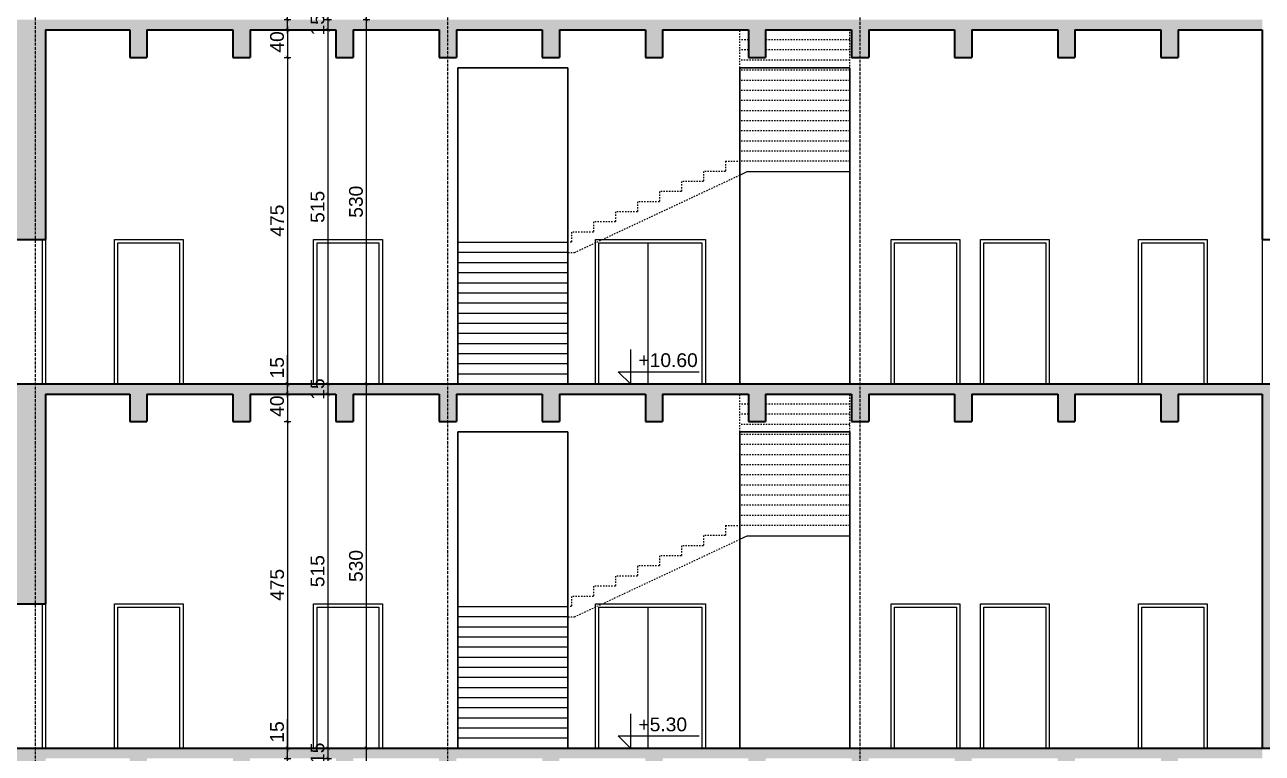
# Model space of a CAD drawing. Header units: inches. Extents: x -72385 to 39588, y -6525 to 66685.
# Drawn here: x -1876 to -76, y 24148 to 25208 of the extents above; entities that cross this region are included whole.
import ezdxf

# ---------------------------------------------------------------- set-up
doc = ezdxf.new("R2010")
doc.units = ezdxf.units.IN
doc.header["$MEASUREMENT"] = 0
doc.linetypes.add('DashDot', pattern=[0.6, 0.4, -0.1, 0, -0.1])
doc.linetypes.add('Hidden', pattern=[0.4, 0.2, -0.2])
for name, color, linetype, lineweight in [('Надписи коти вътрешни', 252, 'Continuous', 25), ('Надписи нива', 252, 'Continuous', 25), ('Оси', 252, 'DashDot', 25), ('Фасади Разрези дебело', 7, 'Continuous', 35), ('Фасади Разрези пунктир', 253, 'Hidden', 25), ('Фасади Разрези средно', 252, 'Continuous', 30), ('Фасади Разрези тънко', 253, 'Continuous', 25), ('Щрих стени', 254, 'Continuous', 25)]:
    doc.layers.add(name, color=color, linetype=linetype, lineweight=lineweight)
doc.styles.add('Arial Regular', font='arial.ttf')
doc.styles.get("Standard").update_dxf_attribs({"font": 'arial.ttf'})
doc.dimstyles.new('Annotative', dxfattribs={"dimscale": 0, "dimtxt": 20, "dimasz": 5, "dimexe": 5, "dimexo": 5, "dimgap": 5, "dimtad": 1, "dimdec": 0, "dimzin": 0, "dimdsep": 46, "dimtxsty": 'Standard', "dimblk": 'ARCHTICK', "dimcen": 5, "dimdle": 5, "dimadec": 0, "dimazin": 0, "dimtfac": 1, "dimtdec": 0, "dimtofl": 0, "dimtmove": 0, "dimatfit": 3, "dimldrblk": 'ARCHTICK', "dimfxl": 5, "dimfxlon": 1, "dimtolj": 1, "dimtzin": 0, "dimarcsym": 1})

# ---------------------------------------------------------------- blocks, each defined once
blk = doc.blocks.new('_ArchTick')
at = {"color": 0, "linetype": 'ByBlock', "const_width": 0.15}
blk.add_lwpolyline([(-0.5, -0.5), (0.5, 0.5)], dxfattribs=at)
blk = doc.blocks.new('*D4887')
at = {"layer": 'Defpoints', "color": 0, "ltscale": 10, "transparency": 16777216}
for p in [(-1529.6, 24155.9), (-1493.7, 24155.9), (-1531, 24140.9)]:
    blk.add_point(p, dxfattribs=at)
at = {"layer": 'Надписи коти вътрешни', "color": 0, "lineweight": -2, "ltscale": 10, "transparency": 16777216}
for p, q in [((-1493.7, 24155.9), (-1493.7, 24197.8)), ((-1498.7, 24155.9), (-1488.7, 24155.9)), ((-1493.7, 24135.9), (-1493.7, 24155.9)), ((-1498.7, 24140.9), (-1488.7, 24140.9))]:
    blk.add_line(p, q, dxfattribs=at)
at = {"layer": 'Надписи коти вътрешни', "color": 0, "lineweight": -2, "ltscale": 10, "transparency": 16777216, "xscale": 5, "yscale": 5, "zscale": 5}
for p, rotation in [((-1493.7, 24155.9), 90), ((-1493.7, 24140.9), 270)]:
    blk.add_blockref('_ArchTick', p, dxfattribs=dict(at, rotation=rotation))
at = {"layer": 'Надписи коти вътрешни', "color": 0, "ltscale": 10, "transparency": 16777216, "insert": (-1508.9, 24179.4), "char_height": 20, "attachment_point": 5, "rotation": 90}
blk.add_mtext('\\A1;15', dxfattribs=at)
blk = doc.blocks.new('*D4886')
at = {"layer": 'Defpoints', "color": 0, "ltscale": 10, "transparency": 16777216}
for p in [(-1548.2, 24630.9), (-1513.8, 24155.9), (-1493.7, 24155.9)]:
    blk.add_point(p, dxfattribs=at)
at = {"layer": 'Надписи коти вътрешни', "color": 0, "lineweight": -2, "ltscale": 10, "transparency": 16777216}
for p, q in [((-1498.7, 24630.9), (-1488.7, 24630.9)), ((-1493.7, 24635.9), (-1493.7, 24150.9)), ((-1498.7, 24155.9), (-1488.7, 24155.9))]:
    blk.add_line(p, q, dxfattribs=at)
at = {"layer": 'Надписи коти вътрешни', "color": 0, "lineweight": -2, "ltscale": 10, "transparency": 16777216, "xscale": 5, "yscale": 5, "zscale": 5}
for p, rotation in [((-1493.7, 24630.9), 90), ((-1493.7, 24155.9), 270)]:
    blk.add_blockref('_ArchTick', p, dxfattribs=dict(at, rotation=rotation))
at = {"layer": 'Надписи коти вътрешни', "color": 0, "ltscale": 10, "transparency": 16777216, "insert": (-1508.8, 24393.4), "char_height": 20, "attachment_point": 5, "rotation": 90}
blk.add_mtext('\\A1;475', dxfattribs=at)
blk = doc.blocks.new('*D4885')
at = {"layer": 'Defpoints', "color": 0, "ltscale": 10, "transparency": 16777216}
for p in [(-1548.2, 24670.9), (-1548.2, 24630.9), (-1493.7, 24630.9)]:
    blk.add_point(p, dxfattribs=at)
at = {"layer": 'Надписи коти вътрешни', "color": 0, "lineweight": -2, "ltscale": 10, "transparency": 16777216}
for p, q in [((-1498.7, 24670.9), (-1488.7, 24670.9)), ((-1493.7, 24675.9), (-1493.7, 24625.9)), ((-1498.7, 24630.9), (-1488.7, 24630.9))]:
    blk.add_line(p, q, dxfattribs=at)
at = {"layer": 'Надписи коти вътрешни', "color": 0, "lineweight": -2, "ltscale": 10, "transparency": 16777216, "xscale": 5, "yscale": 5, "zscale": 5}
for p, rotation in [((-1493.7, 24670.9), 90), ((-1493.7, 24630.9), 270)]:
    blk.add_blockref('_ArchTick', p, dxfattribs=dict(at, rotation=rotation))
at = {"layer": 'Надписи коти вътрешни', "color": 0, "ltscale": 10, "transparency": 16777216, "insert": (-1508.9, 24653.4), "char_height": 20, "attachment_point": 5, "rotation": 90}
blk.add_mtext('\\A1;40', dxfattribs=at)
blk = doc.blocks.new('*D4884')
at = {"layer": 'Defpoints', "color": 0, "ltscale": 10, "transparency": 16777216}
for p in [(-1550.8, 24685.9), (-1493.7, 24685.9), (-1531.9, 24670.9)]:
    blk.add_point(p, dxfattribs=at)
at = {"layer": 'Надписи коти вътрешни', "color": 0, "lineweight": -2, "ltscale": 10, "transparency": 16777216}
for p, q in [((-1493.7, 24685.9), (-1493.7, 24727.8)), ((-1498.7, 24685.9), (-1488.7, 24685.9)), ((-1493.7, 24665.9), (-1493.7, 24685.9)), ((-1498.7, 24670.9), (-1488.7, 24670.9))]:
    blk.add_line(p, q, dxfattribs=at)
at = {"layer": 'Надписи коти вътрешни', "color": 0, "lineweight": -2, "ltscale": 10, "transparency": 16777216, "xscale": 5, "yscale": 5, "zscale": 5}
for p, rotation in [((-1493.7, 24685.9), 90), ((-1493.7, 24670.9), 270)]:
    blk.add_blockref('_ArchTick', p, dxfattribs=dict(at, rotation=rotation))
at = {"layer": 'Надписи коти вътрешни', "color": 0, "ltscale": 10, "transparency": 16777216, "insert": (-1508.9, 24709.4), "char_height": 20, "attachment_point": 5, "rotation": 90}
blk.add_mtext('\\A1;15', dxfattribs=at)
blk = doc.blocks.new('*D4878')
at = {"layer": 'Defpoints', "color": 0, "ltscale": 10, "transparency": 16777216}
for p in [(-1548.2, 25160.9), (-1513.8, 24685.9), (-1493.7, 24685.9)]:
    blk.add_point(p, dxfattribs=at)
at = {"layer": 'Надписи коти вътрешни', "color": 0, "lineweight": -2, "ltscale": 10, "transparency": 16777216}
for p, q in [((-1498.7, 25160.9), (-1488.7, 25160.9)), ((-1493.7, 25165.9), (-1493.7, 24680.9)), ((-1498.7, 24685.9), (-1488.7, 24685.9))]:
    blk.add_line(p, q, dxfattribs=at)
at = {"layer": 'Надписи коти вътрешни', "color": 0, "lineweight": -2, "ltscale": 10, "transparency": 16777216, "xscale": 5, "yscale": 5, "zscale": 5}
for p, rotation in [((-1493.7, 25160.9), 90), ((-1493.7, 24685.9), 270)]:
    blk.add_blockref('_ArchTick', p, dxfattribs=dict(at, rotation=rotation))
at = {"layer": 'Надписи коти вътрешни', "color": 0, "ltscale": 10, "transparency": 16777216, "insert": (-1508.8, 24923.4), "char_height": 20, "attachment_point": 5, "rotation": 90}
blk.add_mtext('\\A1;475', dxfattribs=at)
blk = doc.blocks.new('*D4877')
at = {"layer": 'Defpoints', "color": 0, "ltscale": 10, "transparency": 16777216}
for p in [(-1548.2, 25200.9), (-1548.2, 25160.9), (-1493.7, 25160.9)]:
    blk.add_point(p, dxfattribs=at)
at = {"layer": 'Надписи коти вътрешни', "color": 0, "lineweight": -2, "ltscale": 10, "transparency": 16777216}
for p, q in [((-1498.7, 25200.9), (-1488.7, 25200.9)), ((-1493.7, 25205.9), (-1493.7, 25155.9)), ((-1498.7, 25160.9), (-1488.7, 25160.9))]:
    blk.add_line(p, q, dxfattribs=at)
at = {"layer": 'Надписи коти вътрешни', "color": 0, "lineweight": -2, "ltscale": 10, "transparency": 16777216, "xscale": 5, "yscale": 5, "zscale": 5}
for p, rotation in [((-1493.7, 25200.9), 90), ((-1493.7, 25160.9), 270)]:
    blk.add_blockref('_ArchTick', p, dxfattribs=dict(at, rotation=rotation))
at = {"layer": 'Надписи коти вътрешни', "color": 0, "ltscale": 10, "transparency": 16777216, "insert": (-1508.9, 25183.4), "char_height": 20, "attachment_point": 5, "rotation": 90}
blk.add_mtext('\\A1;40', dxfattribs=at)
blk = doc.blocks.new('*D4876')
at = {"layer": 'Defpoints', "color": 0, "ltscale": 10, "transparency": 16777216}
for p in [(-1543.3, 25215.9), (-1493.7, 25215.9), (-1540.5, 25200.9)]:
    blk.add_point(p, dxfattribs=at)
at = {"layer": 'Надписи коти вътрешни', "color": 0, "lineweight": -2, "ltscale": 10, "transparency": 16777216}
for p, q in [((-1493.7, 25215.9), (-1493.7, 25257.8)), ((-1498.7, 25215.9), (-1488.7, 25215.9)), ((-1493.7, 25195.9), (-1493.7, 25215.9)), ((-1498.7, 25200.9), (-1488.7, 25200.9))]:
    blk.add_line(p, q, dxfattribs=at)
at = {"layer": 'Надписи коти вътрешни', "color": 0, "lineweight": -2, "ltscale": 10, "transparency": 16777216, "xscale": 5, "yscale": 5, "zscale": 5}
for p, rotation in [((-1493.7, 25215.9), 90), ((-1493.7, 25200.9), 270)]:
    blk.add_blockref('_ArchTick', p, dxfattribs=dict(at, rotation=rotation))
at = {"layer": 'Надписи коти вътрешни', "color": 0, "ltscale": 10, "transparency": 16777216, "insert": (-1508.9, 25239.4), "char_height": 20, "attachment_point": 5, "rotation": 90}
blk.add_mtext('\\A1;15', dxfattribs=at)
blk = doc.blocks.new('*D4871')
at = {"layer": 'Defpoints', "color": 0, "ltscale": 10, "transparency": 16777216}
for p in [(-1547.3, 24155.9), (-1434.8, 24155.9), (-1547.3, 24140.9)]:
    blk.add_point(p, dxfattribs=at)
at = {"layer": 'Надписи коти вътрешни', "color": 0, "lineweight": -2, "ltscale": 10, "transparency": 16777216}
for p, q in [((-1439.8, 24155.9), (-1429.8, 24155.9)), ((-1434.8, 24135.9), (-1434.8, 24160.9)), ((-1439.8, 24140.9), (-1429.8, 24140.9))]:
    blk.add_line(p, q, dxfattribs=at)
at = {"layer": 'Надписи коти вътрешни', "color": 0, "lineweight": -2, "ltscale": 10, "transparency": 16777216, "xscale": 5, "yscale": 5, "zscale": 5}
for p, rotation in [((-1434.8, 24155.9), 90), ((-1434.8, 24140.9), 270)]:
    blk.add_blockref('_ArchTick', p, dxfattribs=dict(at, rotation=rotation))
at = {"layer": 'Надписи коти вътрешни', "color": 0, "ltscale": 10, "transparency": 16777216, "insert": (-1450, 24148.4), "char_height": 20, "attachment_point": 5, "rotation": 90}
blk.add_mtext('\\A1;15', dxfattribs=at)
blk = doc.blocks.new('*D4870')
at = {"layer": 'Defpoints', "color": 0, "ltscale": 10, "transparency": 16777216}
for p in [(-1547.3, 24155.9), (-1378.9, 24155.9), (-1547.3, 23625.9)]:
    blk.add_point(p, dxfattribs=at)
at = {"layer": 'Надписи коти вътрешни', "color": 0, "lineweight": -2, "ltscale": 10, "transparency": 16777216}
for p, q in [((-1383.9, 24155.9), (-1373.9, 24155.9)), ((-1378.9, 23620.9), (-1378.9, 24160.9)), ((-1383.9, 23625.9), (-1373.9, 23625.9))]:
    blk.add_line(p, q, dxfattribs=at)
at = {"layer": 'Надписи коти вътрешни', "color": 0, "lineweight": -2, "ltscale": 10, "transparency": 16777216, "xscale": 5, "yscale": 5, "zscale": 5}
for p, rotation in [((-1378.9, 24155.9), 90), ((-1378.9, 23625.9), 270)]:
    blk.add_blockref('_ArchTick', p, dxfattribs=dict(at, rotation=rotation))
at = {"layer": 'Надписи коти вътрешни', "color": 0, "ltscale": 10, "transparency": 16777216, "insert": (-1394.1, 23890.9), "char_height": 20, "attachment_point": 5, "rotation": 90}
blk.add_mtext('\\A1;530', dxfattribs=at)
blk = doc.blocks.new('*D4869')
at = {"layer": 'Defpoints', "color": 0, "ltscale": 10, "transparency": 16777216}
for p in [(-1547.3, 24670.9), (-1434.8, 24670.9), (-1547.3, 24155.9)]:
    blk.add_point(p, dxfattribs=at)
at = {"layer": 'Надписи коти вътрешни', "color": 0, "lineweight": -2, "ltscale": 10, "transparency": 16777216}
for p, q in [((-1439.8, 24670.9), (-1429.8, 24670.9)), ((-1434.8, 24150.9), (-1434.8, 24675.9)), ((-1439.8, 24155.9), (-1429.8, 24155.9))]:
    blk.add_line(p, q, dxfattribs=at)
at = {"layer": 'Надписи коти вътрешни', "color": 0, "lineweight": -2, "ltscale": 10, "transparency": 16777216, "xscale": 5, "yscale": 5, "zscale": 5}
for p, rotation in [((-1434.8, 24670.9), 90), ((-1434.8, 24155.9), 270)]:
    blk.add_blockref('_ArchTick', p, dxfattribs=dict(at, rotation=rotation))
at = {"layer": 'Надписи коти вътрешни', "color": 0, "ltscale": 10, "transparency": 16777216, "insert": (-1450, 24413.4), "char_height": 20, "attachment_point": 5, "rotation": 90}
blk.add_mtext('\\A1;515', dxfattribs=at)
blk = doc.blocks.new('*D4868')
at = {"layer": 'Defpoints', "color": 0, "ltscale": 10, "transparency": 16777216}
for p in [(-1547.3, 24685.9), (-1434.8, 24685.9), (-1547.3, 24670.9)]:
    blk.add_point(p, dxfattribs=at)
at = {"layer": 'Надписи коти вътрешни', "color": 0, "lineweight": -2, "ltscale": 10, "transparency": 16777216}
for p, q in [((-1439.8, 24685.9), (-1429.8, 24685.9)), ((-1434.8, 24665.9), (-1434.8, 24690.9)), ((-1439.8, 24670.9), (-1429.8, 24670.9))]:
    blk.add_line(p, q, dxfattribs=at)
at = {"layer": 'Надписи коти вътрешни', "color": 0, "lineweight": -2, "ltscale": 10, "transparency": 16777216, "xscale": 5, "yscale": 5, "zscale": 5}
for p, rotation in [((-1434.8, 24685.9), 90), ((-1434.8, 24670.9), 270)]:
    blk.add_blockref('_ArchTick', p, dxfattribs=dict(at, rotation=rotation))
at = {"layer": 'Надписи коти вътрешни', "color": 0, "ltscale": 10, "transparency": 16777216, "insert": (-1450, 24678.4), "char_height": 20, "attachment_point": 5, "rotation": 90}
blk.add_mtext('\\A1;15', dxfattribs=at)
blk = doc.blocks.new('*D4867')
at = {"layer": 'Defpoints', "color": 0, "ltscale": 10, "transparency": 16777216}
for p in [(-1547.3, 24685.9), (-1378.9, 24685.9), (-1547.3, 24155.9)]:
    blk.add_point(p, dxfattribs=at)
at = {"layer": 'Надписи коти вътрешни', "color": 0, "lineweight": -2, "ltscale": 10, "transparency": 16777216}
for p, q in [((-1383.9, 24685.9), (-1373.9, 24685.9)), ((-1378.9, 24150.9), (-1378.9, 24690.9)), ((-1383.9, 24155.9), (-1373.9, 24155.9))]:
    blk.add_line(p, q, dxfattribs=at)
at = {"layer": 'Надписи коти вътрешни', "color": 0, "lineweight": -2, "ltscale": 10, "transparency": 16777216, "xscale": 5, "yscale": 5, "zscale": 5}
for p, rotation in [((-1378.9, 24685.9), 90), ((-1378.9, 24155.9), 270)]:
    blk.add_blockref('_ArchTick', p, dxfattribs=dict(at, rotation=rotation))
at = {"layer": 'Надписи коти вътрешни', "color": 0, "ltscale": 10, "transparency": 16777216, "insert": (-1394.1, 24420.9), "char_height": 20, "attachment_point": 5, "rotation": 90}
blk.add_mtext('\\A1;530', dxfattribs=at)
blk = doc.blocks.new('*D4866')
at = {"layer": 'Defpoints', "color": 0, "ltscale": 10, "transparency": 16777216}
for p in [(-1547.3, 25200.9), (-1434.8, 25200.9), (-1547.3, 24685.9)]:
    blk.add_point(p, dxfattribs=at)
at = {"layer": 'Надписи коти вътрешни', "color": 0, "lineweight": -2, "ltscale": 10, "transparency": 16777216}
for p, q in [((-1439.8, 25200.9), (-1429.8, 25200.9)), ((-1434.8, 24680.9), (-1434.8, 25205.9)), ((-1439.8, 24685.9), (-1429.8, 24685.9))]:
    blk.add_line(p, q, dxfattribs=at)
at = {"layer": 'Надписи коти вътрешни', "color": 0, "lineweight": -2, "ltscale": 10, "transparency": 16777216, "xscale": 5, "yscale": 5, "zscale": 5}
for p, rotation in [((-1434.8, 25200.9), 90), ((-1434.8, 24685.9), 270)]:
    blk.add_blockref('_ArchTick', p, dxfattribs=dict(at, rotation=rotation))
at = {"layer": 'Надписи коти вътрешни', "color": 0, "ltscale": 10, "transparency": 16777216, "insert": (-1450, 24943.4), "char_height": 20, "attachment_point": 5, "rotation": 90}
blk.add_mtext('\\A1;515', dxfattribs=at)
blk = doc.blocks.new('*D4865')
at = {"layer": 'Defpoints', "color": 0, "ltscale": 10, "transparency": 16777216}
for p in [(-1547.3, 25215.9), (-1434.8, 25215.9), (-1547.3, 25200.9)]:
    blk.add_point(p, dxfattribs=at)
at = {"layer": 'Надписи коти вътрешни', "color": 0, "lineweight": -2, "ltscale": 10, "transparency": 16777216}
for p, q in [((-1439.8, 25215.9), (-1429.8, 25215.9)), ((-1434.8, 25195.9), (-1434.8, 25220.9)), ((-1439.8, 25200.9), (-1429.8, 25200.9))]:
    blk.add_line(p, q, dxfattribs=at)
at = {"layer": 'Надписи коти вътрешни', "color": 0, "lineweight": -2, "ltscale": 10, "transparency": 16777216, "xscale": 5, "yscale": 5, "zscale": 5}
for p, rotation in [((-1434.8, 25215.9), 90), ((-1434.8, 25200.9), 270)]:
    blk.add_blockref('_ArchTick', p, dxfattribs=dict(at, rotation=rotation))
at = {"layer": 'Надписи коти вътрешни', "color": 0, "ltscale": 10, "transparency": 16777216, "insert": (-1450, 25208.4), "char_height": 20, "attachment_point": 5, "rotation": 90}
blk.add_mtext('\\A1;15', dxfattribs=at)
blk = doc.blocks.new('*D4864')
at = {"layer": 'Defpoints', "color": 0, "ltscale": 10, "transparency": 16777216}
for p in [(-1547.3, 25215.9), (-1378.9, 25215.9), (-1547.3, 24685.9)]:
    blk.add_point(p, dxfattribs=at)
at = {"layer": 'Надписи коти вътрешни', "color": 0, "lineweight": -2, "ltscale": 10, "transparency": 16777216}
for p, q in [((-1383.9, 25215.9), (-1373.9, 25215.9)), ((-1378.9, 24680.9), (-1378.9, 25220.9)), ((-1383.9, 24685.9), (-1373.9, 24685.9))]:
    blk.add_line(p, q, dxfattribs=at)
at = {"layer": 'Надписи коти вътрешни', "color": 0, "lineweight": -2, "ltscale": 10, "transparency": 16777216, "xscale": 5, "yscale": 5, "zscale": 5}
for p, rotation in [((-1378.9, 25215.9), 90), ((-1378.9, 24685.9), 270)]:
    blk.add_blockref('_ArchTick', p, dxfattribs=dict(at, rotation=rotation))
at = {"layer": 'Надписи коти вътрешни', "color": 0, "ltscale": 10, "transparency": 16777216, "insert": (-1394.1, 24950.9), "char_height": 20, "attachment_point": 5, "rotation": 90}
blk.add_mtext('\\A1;530', dxfattribs=at)

msp = doc.modelspace()

# ---------------------------------------------------------------- hatches: boundary and pattern name
at = {"layer": 'Щрих стени', "ltscale": 10}
h = msp.add_hatch(color=256, dxfattribs=at)
h.dxf.hatch_style = 1
h.paths.add_polyline_path([(-1845.7, 25215.9), (-7023.6, 25215.9), (-7023.6, 25135.9), (-6988.6, 25135.9), (-6988.6, 25200.9), (-6808.6, 25200.9), (-6808.6, 24885.9), (-6778.6, 24885.9), (-6778.6, 25200.9), (-6283.6, 25200.9), (-6283.6, 24685.9), (-6253.6, 24685.9), (-6253.6, 25035.9), (-6103.5, 25035.9), (-6103.5, 24685.9), (-6073.5, 24685.9), (-6073.5, 25135.9), (-5511, 25135.9), (-5511, 25055.9), (-5473.5, 25055.9), (-5473.5, 25135.9), (-4908.4, 25135.9), (-4908.4, 25055.9), (-4873.4, 25055.9), (-4873.4, 25135.9), (-4308.4, 25135.9), (-4308.4, 25055.9), (-4273.4, 25055.9), (-4273.4, 25135.9), (-3708.3, 25135.9), (-3708.3, 25055.9), (-3673.3, 25055.9), (-3673.3, 25135.9), (-3108.3, 25135.9), (-3108.3, 25055.9), (-3073.3, 25055.9), (-3073.3, 25135.9), (-2508.3, 25135.9), (-2508.3, 25055.9), (-2473.2, 25055.9), (-2473.2, 25135.9), (-1908.2, 25135.9), (-1908.2, 24895.9), (-1845.7, 24895.9)])
h.paths.add_polyline_path([(-1908.2, 25150.9), (-6073.5, 25150.9), (-6073.5, 25200.9), (-1908.2, 25200.9)], flags=16)
h.paths.add_polyline_path([(-6103.5, 25050.9), (-6253.6, 25050.9), (-6253.6, 25200.9), (-6103.5, 25200.9)], flags=16)
h.paths.add_polyline_path([(-6988.6, 24785.9), (-7038.6, 24785.9), (-7038.6, 24775.9), (-7023.6, 24775.9), (-7023.6, 24685.9), (-6988.6, 24685.9)])
h = msp.add_hatch(color=256, dxfattribs=at)
h.dxf.hatch_style = 1
h.paths.add_polyline_path([(-648.1, 25200.9), (-523.1, 25200.9), (-523.1, 25160.9), (-498.1, 25160.9), (-498.1, 25200.9), (-373.1, 25200.9), (-373.1, 25160.9), (-348.1, 25160.9), (-348.1, 25200.9), (-223.1, 25200.9), (-223.1, 25160.9), (-198.1, 25160.9), (-198.1, 25200.9), (-75.6, 25200.9), (-75.6, 25215.9), (-1845.7, 25215.9), (-1845.7, 25200.9), (-1723.2, 25200.9), (-1723.2, 25160.9), (-1698.2, 25160.9), (-1698.2, 25200.9), (-1573.2, 25200.9), (-1573.2, 25160.9), (-1548.2, 25160.9), (-1548.2, 25200.9), (-1423.2, 25200.9), (-1423.2, 25160.9), (-1398.2, 25160.9), (-1398.2, 25200.9), (-1273.2, 25200.9), (-1273.2, 25160.9), (-1248.1, 25160.9), (-1248.1, 25200.9), (-1123.1, 25200.9), (-1123.1, 25160.9), (-1098.1, 25160.9), (-1098.1, 25200.9), (-973.1, 25200.9), (-973.1, 25160.9), (-948.1, 25160.9), (-948.1, 25200.9), (-823.1, 25200.9), (-823.1, 25160.9), (-798.1, 25160.9), (-798.1, 25200.9), (-673.1, 25200.9), (-673.1, 25160.9), (-648.1, 25160.9)])
h = msp.add_hatch(color=256, dxfattribs=at)
h.dxf.hatch_style = 1
h.paths.add_polyline_path([(-1845.7, 24685.9), (-7023.6, 24685.9), (-7023.6, 24605.9), (-6988.6, 24605.9), (-6988.6, 24670.9), (-6808.6, 24670.9), (-6808.6, 24355.9), (-6778.6, 24355.9), (-6778.6, 24670.9), (-6283.6, 24670.9), (-6283.6, 24155.9), (-6253.6, 24155.9), (-6253.6, 24505.9), (-6103.5, 24505.9), (-6103.5, 24155.9), (-6073.5, 24155.9), (-6073.5, 24605.9), (-5513.5, 24605.9), (-5513.5, 24155.9), (-5508.5, 24155.9), (-5508.5, 24525.9), (-5473.5, 24525.9), (-5473.5, 24605.9), (-4908.4, 24605.9), (-4908.4, 24525.9), (-4873.4, 24525.9), (-4873.4, 24605.9), (-4308.4, 24605.9), (-4308.4, 24525.9), (-4273.4, 24525.9), (-4273.4, 24605.9), (-3708.3, 24605.9), (-3708.3, 24525.9), (-3673.3, 24525.9), (-3673.3, 24605.9), (-3108.3, 24605.9), (-3108.3, 24525.9), (-3073.3, 24525.9), (-3073.3, 24605.9), (-2508.3, 24605.9), (-2508.3, 24525.9), (-2473.2, 24525.9), (-2473.2, 24605.9), (-1908.2, 24605.9), (-1908.2, 24365.9), (-1845.7, 24365.9)])
h.paths.add_polyline_path([(-1908.2, 24620.9), (-6073.5, 24620.9), (-6073.5, 24670.9), (-1908.2, 24670.9)], flags=16)
h.paths.add_polyline_path([(-6103.5, 24520.9), (-6253.6, 24520.9), (-6253.6, 24670.9), (-6103.5, 24670.9)], flags=16)
h.paths.add_polyline_path([(-6988.6, 24255.9), (-7038.6, 24255.9), (-7038.6, 24245.9), (-7023.6, 24245.9), (-7023.6, 24155.9), (-6988.6, 24155.9)])
h = msp.add_hatch(color=256, dxfattribs=at)
h.dxf.hatch_style = 1
h.paths.add_polyline_path([(-75.6, 24685.9), (-1845.7, 24685.9), (-1845.7, 24670.9), (-1723.2, 24670.9), (-1723.2, 24630.9), (-1698.2, 24630.9), (-1698.2, 24670.9), (-1573.2, 24670.9), (-1573.2, 24630.9), (-1548.2, 24630.9), (-1548.2, 24670.9), (-1423.2, 24670.9), (-1423.2, 24630.9), (-1398.2, 24630.9), (-1398.2, 24670.9), (-1273.2, 24670.9), (-1273.2, 24630.9), (-1248.1, 24630.9), (-1248.1, 24670.9), (-1123.1, 24670.9), (-1123.1, 24630.9), (-1098.1, 24630.9), (-1098.1, 24670.9), (-973.1, 24670.9), (-973.1, 24630.9), (-948.1, 24630.9), (-948.1, 24670.9), (-823.1, 24670.9), (-823.1, 24630.9), (-798.1, 24630.9), (-798.1, 24670.9), (-673.1, 24670.9), (-673.1, 24630.9), (-648.1, 24630.9), (-648.1, 24670.9), (-523.1, 24670.9), (-523.1, 24630.9), (-498.1, 24630.9), (-498.1, 24670.9), (-373.1, 24670.9), (-373.1, 24630.9), (-348.1, 24630.9), (-348.1, 24670.9), (-223.1, 24670.9), (-223.1, 24630.9), (-198.1, 24630.9), (-198.1, 24670.9), (-75.6, 24670.9)])
h = msp.add_hatch(color=256, dxfattribs=at)
h.dxf.hatch_style = 1
h.paths.add_polyline_path([(1787.1, 24605.9), (2352.1, 24605.9), (2352.1, 24525.9), (2387.1, 24525.9), (2387.1, 24605.9), (2952.2, 24605.9), (2952.2, 24525.9), (2954.7, 24525.9), (2954.7, 24155.9), (2984.7, 24155.9), (2984.7, 24525.9), (2987.2, 24525.9), (2987.2, 24605.9), (3552.2, 24605.9), (3552.2, 24525.9), (3554.7, 24525.9), (3554.7, 24155.9), (3584.7, 24155.9), (3584.7, 24525.9), (3587.2, 24525.9), (3587.2, 24605.9), (4158.7, 24605.9), (4158.7, 24155.9), (4188.7, 24155.9), (4188.7, 24405.9), (4650.4, 24405.9), (4907, 24281), (5078.7, 24281), (5078.7, 24316), (5048.7, 24316), (5048.7, 24296), (4910.5, 24296), (4910.5, 24311.6), (4878.5, 24311.6), (4878.5, 24327.2), (4846.5, 24327.2), (4846.5, 24342.7), (4814.5, 24342.7), (4814.5, 24358.3), (4782.5, 24358.3), (4782.5, 24373.9), (4750.5, 24373.9), (4750.5, 24389.5), (4718.5, 24389.5), (4718.5, 24405.1), (4686.5, 24405.1), (4686.5, 24420.9), (4488.7, 24420.9), (4488.7, 24670.9), (4650.4, 24670.9), (4907, 24546), (5078.7, 24546), (5078.7, 24581), (5048.7, 24581), (5048.7, 24561), (4910.5, 24561), (4910.5, 24576.6), (4878.5, 24576.6), (4878.5, 24592.2), (4846.5, 24592.2), (4846.5, 24607.7), (4814.5, 24607.7), (4814.5, 24623.3), (4782.5, 24623.3), (4782.5, 24638.9), (4750.5, 24638.9), (4750.5, 24654.5), (4718.5, 24654.5), (4718.5, 24670.1), (4686.5, 24670.1), (4686.5, 24685.9), (-75.6, 24685.9), (-75.6, 24155.9), (-45.6, 24155.9), (-45.6, 24605.9), (527, 24605.9), (527, 24525.9), (557, 24525.9), (557, 24605.9), (1122, 24605.9), (1122, 24525.9), (1157, 24525.9), (1157, 24605.9), (1727.1, 24605.9), (1727.1, 24525.9), (1787.1, 24525.9)])
h.paths.add_polyline_path([(-45.6, 24620.9), (-45.6, 24670.9), (4158.7, 24670.9), (4158.7, 24620.9)], flags=16)
h.paths.add_polyline_path([(4188.7, 24670.9), (4458.7, 24670.9), (4458.7, 24420.9), (4188.7, 24420.9)], flags=16)
h.paths.add_polyline_path([(527, 24335.9), (512, 24335.9), (512, 24155.9), (527, 24155.9)], flags=17)
h.paths.add_polyline_path([(1727.1, 24335.9), (1712.1, 24335.9), (1712.1, 24155.9), (1727.1, 24155.9)], flags=17)
h = msp.add_hatch(color=256, dxfattribs=at)
h.dxf.hatch_style = 1
h.paths.add_polyline_path([(-1845.7, 24155.9), (-7023.6, 24155.9), (-7023.6, 24075.9), (-6988.6, 24075.9), (-6988.6, 24140.9), (-6708.6, 24140.9), (-6708.6, 24075.9), (-6673.6, 24075.9), (-6673.6, 24140.9), (-6558.6, 24140.9), (-6558.6, 24075.9), (-6523.6, 24075.9), (-6523.6, 24140.9), (-6408.5, 24140.9), (-6408.5, 24075.9), (-6378.3, 24075.9), (-6378.3, 24140.9), (-6283.6, 24140.9), (-6283.6, 24075.9), (-6103.5, 24075.9), (-6103.5, 23625.9), (-6073.5, 23625.9), (-6073.5, 24075.9), (-5516, 24075.9), (-5516, 23625.9), (-5511, 23625.9), (-5511, 23995.9), (-5473.5, 23995.9), (-5473.5, 24075.9), (-4908.4, 24075.9), (-4908.4, 23995.9), (-4905.9, 23995.9), (-4905.9, 23625.9), (-4875.9, 23625.9), (-4875.9, 23995.9), (-4873.4, 23995.9), (-4873.4, 24075.9), (-4308.4, 24075.9), (-4308.4, 23625.9), (-4303.4, 23625.9), (-4303.4, 23995.9), (-4273.4, 23995.9), (-4273.4, 24075.9), (-3708.3, 24075.9), (-3708.3, 23995.9), (-3705.8, 23995.9), (-3705.8, 23625.9), (-3675.8, 23625.9), (-3675.8, 23995.9), (-3673.3, 23995.9), (-3673.3, 24075.9), (-3108.3, 24075.9), (-3108.3, 23995.9), (-3073.3, 23995.9), (-3073.3, 24075.9), (-2508.3, 24075.9), (-2508.3, 23995.9), (-2473.2, 23995.9), (-2473.2, 24075.9), (-1908.2, 24075.9), (-1908.2, 23835.9), (-1845.7, 23835.9)])
h.paths.add_polyline_path([(-6103.5, 24090.9), (-6253.6, 24090.9), (-6253.6, 24140.9), (-6103.5, 24140.9)], flags=16)
h.paths.add_polyline_path([(-6073.5, 24140.9), (-1908.2, 24140.9), (-1908.2, 24090.9), (-6073.5, 24090.9)], flags=16)
h = msp.add_hatch(color=256, dxfattribs=at)
h.dxf.hatch_style = 1
h.paths.add_polyline_path([(-75.6, 24155.9), (-1845.7, 24155.9), (-1845.7, 24140.9), (-1723.2, 24140.9), (-1723.2, 24100.9), (-1698.2, 24100.9), (-1698.2, 24140.9), (-1573.2, 24140.9), (-1573.2, 24100.9), (-1548.2, 24100.9), (-1548.2, 24140.9), (-1423.2, 24140.9), (-1423.2, 24100.9), (-1398.2, 24100.9), (-1398.2, 24140.9), (-1273.2, 24140.9), (-1273.2, 24100.9), (-1248.1, 24100.9), (-1248.1, 24140.9), (-1123.1, 24140.9), (-1123.1, 24100.9), (-1098.1, 24100.9), (-1098.1, 24140.9), (-973.1, 24140.9), (-973.1, 24100.9), (-948.1, 24100.9), (-948.1, 24140.9), (-823.1, 24140.9), (-823.1, 24100.9), (-798.1, 24100.9), (-798.1, 24140.9), (-673.1, 24140.9), (-673.1, 24100.9), (-648.1, 24100.9), (-648.1, 24140.9), (-523.1, 24140.9), (-523.1, 24100.9), (-498.1, 24100.9), (-498.1, 24140.9), (-373.1, 24140.9), (-373.1, 24100.9), (-348.1, 24100.9), (-348.1, 24140.9), (-223.1, 24140.9), (-223.1, 24100.9), (-198.1, 24100.9), (-198.1, 24140.9), (-75.6, 24140.9)])

# ---------------------------------------------------------------- linework, layer by layer
at = {"layer": 'Надписи нива', "ltscale": 10}
for p, q in [((-994.8, 24735.9), (-994.8, 24685.9)), ((-1012.5, 24703.6), (-894.8, 24703.6)), ((-994.8, 24685.9), (-1012.5, 24703.6)), ((-994.8, 24205.9), (-994.8, 24155.9)), ((-1012.5, 24173.6), (-894.8, 24173.6)), ((-994.8, 24155.9), (-1012.5, 24173.6))]:
    msp.add_line(p, q, dxfattribs=at)
at = {"layer": 'Оси', "ltscale": 10}
for p, q in [((-1861, 26090.9), (-1861, 23060.9)), ((-1261, 26090.9), (-1261, 23040.9)), ((-661, 26090.9), (-661, 23040.9))]:
    msp.add_line(p, q, dxfattribs=at)
at = {"layer": 'Фасади Разрези дебело', "ltscale": 10}
for p, q in [((-1845.7, 25200.9), (-1845.7, 24895.9)), ((-1723.2, 25200.9), (-1723.2, 25160.9)), ((-1698.2, 25200.9), (-1698.2, 25160.9)), ((-1573.2, 25200.9), (-1573.2, 25160.9)), ((-1548.2, 25200.9), (-1548.2, 25160.9)), ((-1423.2, 25200.9), (-1423.2, 25160.9)), ((-1398.2, 25200.9), (-1398.2, 25160.9)), ((-1273.2, 25200.9), (-1273.2, 25160.9)), ((-1248.1, 25200.9), (-1248.1, 25160.9)), ((-1123.1, 25200.9), (-1123.1, 25160.9)), ((-1098.1, 25200.9), (-1098.1, 25160.9)), ((-973.1, 25200.9), (-973.1, 25160.9)), ((-948.1, 25200.9), (-948.1, 25160.9)), ((-823.1, 25200.9), (-823.1, 25160.9)), ((-798.1, 25200.9), (-798.1, 25160.9)), ((-673.1, 25200.9), (-673.1, 25160.9)), ((-648.1, 25200.9), (-648.1, 25160.9)), ((-523.1, 25200.9), (-523.1, 25160.9)), ((-498.1, 25200.9), (-498.1, 25160.9)), ((-373.1, 25200.9), (-373.1, 25160.9)), ((-348.1, 25200.9), (-348.1, 25160.9)), ((-223.1, 25200.9), (-223.1, 25160.9)), ((-198.1, 25200.9), (-198.1, 25160.9)), ((-75.6, 25200.9), (-75.6, 24895.9)), ((-1845.7, 24670.9), (-1845.7, 24365.9)), ((-1723.2, 24670.9), (-1723.2, 24630.9)), ((-1698.2, 24670.9), (-1698.2, 24630.9)), ((-1573.2, 24670.9), (-1573.2, 24630.9)), ((-1548.2, 24670.9), (-1548.2, 24630.9)), ((-1423.2, 24670.9), (-1423.2, 24630.9)), ((-1398.2, 24670.9), (-1398.2, 24630.9)), ((-1273.2, 24670.9), (-1273.2, 24630.9)), ((-1248.1, 24670.9), (-1248.1, 24630.9)), ((-1123.1, 24670.9), (-1123.1, 24630.9)), ((-1098.1, 24670.9), (-1098.1, 24630.9)), ((-973.1, 24670.9), (-973.1, 24630.9)), ((-948.1, 24670.9), (-948.1, 24630.9)), ((-823.1, 24670.9), (-823.1, 24630.9)), ((-798.1, 24670.9), (-798.1, 24630.9)), ((-673.1, 24670.9), (-673.1, 24630.9)), ((-648.1, 24670.9), (-648.1, 24630.9)), ((-523.1, 24670.9), (-523.1, 24630.9)), ((-498.1, 24670.9), (-498.1, 24630.9)), ((-373.1, 24670.9), (-373.1, 24630.9)), ((-348.1, 24670.9), (-348.1, 24630.9)), ((-223.1, 24670.9), (-223.1, 24630.9)), ((-198.1, 24670.9), (-198.1, 24630.9)), ((-75.6, 24670.9), (-75.6, 24155.9))]:
    msp.add_line(p, q, dxfattribs=at)
at = {"layer": 'Фасади Разрези дебело', "ltscale": 10, "extrusion": (1.2091e-15, 1, -2.22045e-16)}
for p, q in [((-1845.7, 25200.9), (-1723.2, 25200.9)), ((-1698.2, 25200.9), (-1573.2, 25200.9)), ((-1548.2, 25200.9), (-1423.2, 25200.9)), ((-1398.2, 25200.9), (-1273.2, 25200.9)), ((-1248.1, 25200.9), (-1123.1, 25200.9)), ((-1098.1, 25200.9), (-973.1, 25200.9)), ((-948.1, 25200.9), (-823.1, 25200.9)), ((-798.1, 25200.9), (-673.1, 25200.9)), ((-648.1, 25200.9), (-523.1, 25200.9)), ((-498.1, 25200.9), (-373.1, 25200.9)), ((-348.1, 25200.9), (-223.1, 25200.9)), ((-198.1, 25200.9), (-75.6, 25200.9)), ((-1723.2, 25160.9), (-1698.2, 25160.9)), ((-1573.2, 25160.9), (-1548.2, 25160.9)), ((-1423.2, 25160.9), (-1398.2, 25160.9)), ((-1273.2, 25160.9), (-1248.1, 25160.9)), ((-1123.1, 25160.9), (-1098.1, 25160.9)), ((-973.1, 25160.9), (-948.1, 25160.9)), ((-823.1, 25160.9), (-798.1, 25160.9)), ((-673.1, 25160.9), (-648.1, 25160.9)), ((-523.1, 25160.9), (-498.1, 25160.9)), ((-373.1, 25160.9), (-348.1, 25160.9)), ((-223.1, 25160.9), (-198.1, 25160.9)), ((-1908.2, 24895.9), (-1845.7, 24895.9)), ((-75.6, 24895.9), (-45.6, 24895.9)), ((-7023.6, 24685.9), (4686.5, 24685.9)), ((-1845.7, 24670.9), (-1723.2, 24670.9)), ((-1698.2, 24670.9), (-1573.2, 24670.9)), ((-1548.2, 24670.9), (-1423.2, 24670.9)), ((-1398.2, 24670.9), (-1273.2, 24670.9)), ((-1248.1, 24670.9), (-1123.1, 24670.9)), ((-1098.1, 24670.9), (-973.1, 24670.9)), ((-948.1, 24670.9), (-823.1, 24670.9)), ((-798.1, 24670.9), (-673.1, 24670.9)), ((-648.1, 24670.9), (-523.1, 24670.9)), ((-498.1, 24670.9), (-373.1, 24670.9)), ((-348.1, 24670.9), (-223.1, 24670.9)), ((-198.1, 24670.9), (-75.6, 24670.9)), ((-1723.2, 24630.9), (-1698.2, 24630.9)), ((-1573.2, 24630.9), (-1548.2, 24630.9)), ((-1423.2, 24630.9), (-1398.2, 24630.9)), ((-1273.2, 24630.9), (-1248.1, 24630.9)), ((-1123.1, 24630.9), (-1098.1, 24630.9)), ((-973.1, 24630.9), (-948.1, 24630.9)), ((-823.1, 24630.9), (-798.1, 24630.9)), ((-673.1, 24630.9), (-648.1, 24630.9)), ((-523.1, 24630.9), (-498.1, 24630.9)), ((-373.1, 24630.9), (-348.1, 24630.9)), ((-223.1, 24630.9), (-198.1, 24630.9)), ((-1908.2, 24365.9), (-1845.7, 24365.9)), ((-7023.6, 24155.9), (4686.5, 24155.9))]:
    msp.add_line(p, q, dxfattribs=at)
at = {"layer": 'Фасади Разрези пунктир', "ltscale": 10}
for p, q in [((-835.7, 25145.9), (-835.7, 25200.9)), ((-675.7, 25135.9), (-675.7, 25200.9)), ((-823.1, 25186.4), (-835.7, 25186.4)), ((-823.1, 25171.7), (-835.7, 25171.7)), ((-675.7, 25186.4), (-798.1, 25186.4)), ((-675.7, 25171.7), (-798.1, 25171.7)), ((-675.7, 25157), (-835.7, 25157)), ((-675.7, 25142.2), (-835.7, 25142.2)), ((-675.7, 25127.5), (-835.7, 25127.5)), ((-675.7, 25112.8), (-835.7, 25112.8)), ((-675.7, 25098.1), (-835.7, 25098.1)), ((-675.7, 25083.4), (-835.7, 25083.4)), ((-675.7, 25068.6), (-835.7, 25068.6)), ((-675.7, 25053.9), (-835.7, 25053.9)), ((-675.7, 25039.2), (-835.7, 25039.2)), ((-856.7, 25009.8), (-856.7, 24995.1)), ((-675.7, 25024.5), (-835.7, 25024.5)), ((-675.7, 25009.8), (-835.7, 25009.8)), ((-888.7, 24995.1), (-888.7, 24980.3)), ((-1076.2, 24877), (-835.7, 24989.7)), ((-920.7, 24980.3), (-920.7, 24965.6)), ((-952.7, 24965.6), (-952.7, 24950.9)), ((-984.7, 24950.9), (-984.7, 24936.2)), ((-1048.7, 24921.5), (-1048.7, 24906.7)), ((-1016.7, 24936.2), (-1016.7, 24921.5)), ((-1080.7, 24906.7), (-1080.7, 24892)), ((-835.7, 24615.9), (-835.7, 24670.9)), ((-675.7, 24615.9), (-675.7, 24670.9)), ((-823.1, 24656.4), (-835.7, 24656.4)), ((-675.7, 24656.4), (-798.1, 24656.4)), ((-823.1, 24641.7), (-835.7, 24641.7)), ((-675.7, 24641.7), (-798.1, 24641.7)), ((-675.7, 24627), (-835.7, 24627)), ((-675.7, 24612.2), (-835.7, 24612.2)), ((-675.7, 24597.5), (-835.7, 24597.5)), ((-675.7, 24582.8), (-835.7, 24582.8)), ((-675.7, 24568.1), (-835.7, 24568.1)), ((-675.7, 24553.4), (-835.7, 24553.4)), ((-675.7, 24538.6), (-835.7, 24538.6)), ((-675.7, 24523.9), (-835.7, 24523.9)), ((-675.7, 24509.2), (-835.7, 24509.2)), ((-675.7, 24494.5), (-835.7, 24494.5)), ((-856.7, 24479.8), (-856.7, 24465.1)), ((-675.7, 24479.8), (-835.7, 24479.8)), ((-1076.2, 24347), (-835.7, 24459.7)), ((-888.7, 24465.1), (-888.7, 24450.3)), ((-952.7, 24435.6), (-952.7, 24420.9)), ((-920.7, 24450.3), (-920.7, 24435.6)), ((-984.7, 24420.9), (-984.7, 24406.2)), ((-1016.7, 24406.2), (-1016.7, 24391.5)), ((-1048.7, 24391.5), (-1048.7, 24376.7)), ((-1080.7, 24376.7), (-1080.7, 24362))]:
    msp.add_line(p, q, dxfattribs=at)
at = {"layer": 'Фасади Разрези пунктир', "ltscale": 10, "extrusion": (1.2091e-15, 1, -2.22045e-16)}
for p, q in [((-856.7, 25009.8), (-835.7, 25009.8)), ((-1085.7, 24877), (-1076.2, 24877)), ((-856.7, 24479.8), (-835.7, 24479.8)), ((-1085.7, 24347), (-1076.2, 24347))]:
    msp.add_line(p, q, dxfattribs=at)
at = {"layer": 'Фасади Разрези пунктир', "ltscale": 10, "extrusion": (-1.2091e-15, 1, -2.22045e-16)}
for p, q in [((-856.7, 24995.1), (-888.7, 24995.1)), ((-888.7, 24980.3), (-920.7, 24980.3)), ((-920.7, 24965.6), (-952.7, 24965.6)), ((-952.7, 24950.9), (-984.7, 24950.9)), ((-1016.7, 24921.5), (-1048.7, 24921.5)), ((-984.7, 24936.2), (-1016.7, 24936.2)), ((-1048.7, 24906.7), (-1080.7, 24906.7)), ((-1080.7, 24892), (-1085.7, 24892)), ((-856.7, 24465.1), (-888.7, 24465.1)), ((-920.7, 24435.6), (-952.7, 24435.6)), ((-888.7, 24450.3), (-920.7, 24450.3)), ((-952.7, 24420.9), (-984.7, 24420.9)), ((-984.7, 24406.2), (-1016.7, 24406.2)), ((-1016.7, 24391.5), (-1048.7, 24391.5)), ((-1080.7, 24362), (-1085.7, 24362)), ((-1048.7, 24376.7), (-1080.7, 24376.7))]:
    msp.add_line(p, q, dxfattribs=at)
at = {"layer": 'Фасади Разрези средно', "ltscale": 10}
for p, q in [((-1245.7, 25145.9), (-1245.7, 24685.9)), ((-1245.7, 25145.9), (-1085.7, 25145.9)), ((-1085.7, 25145.9), (-1085.7, 24685.9)), ((-835.7, 25145.9), (-835.7, 24685.9)), ((-835.7, 25145.9), (-675.7, 25145.9)), ((-675.7, 25145.9), (-675.7, 24685.9)), ((-1245.7, 24615.9), (-1245.7, 24155.9)), ((-1245.7, 24615.9), (-1085.7, 24615.9)), ((-1085.7, 24615.9), (-1085.7, 24155.9)), ((-835.7, 24615.9), (-835.7, 24155.9)), ((-835.7, 24615.9), (-675.7, 24615.9)), ((-675.7, 24615.9), (-675.7, 24155.9))]:
    msp.add_line(p, q, dxfattribs=at)
at = {"layer": 'Фасади Разрези тънко', "ltscale": 10}
for p, q in [((-835.7, 24989.7), (-825, 24994.8)), ((-1850.7, 24895.9), (-1850.7, 24685.9)), ((-1845.7, 24895.9), (-1845.7, 24685.9)), ((-969.3, 24890.9), (-969.3, 24685.9)), ((-75.6, 24895.9), (-75.6, 24685.9)), ((-835.7, 24459.7), (-825, 24464.8)), ((-1850.7, 24365.9), (-1850.7, 24155.9)), ((-1845.7, 24365.9), (-1845.7, 24155.9)), ((-969.3, 24360.9), (-969.3, 24155.9))]:
    msp.add_line(p, q, dxfattribs=at)
at = {"layer": 'Фасади Разрези тънко', "ltscale": 10, "extrusion": (1.2091e-15, 1, -2.22045e-16)}
for p, q in [((-825, 24994.8), (-675.7, 24994.8)), ((-1245.7, 24892), (-1085.7, 24892)), ((-1245.7, 24877.3), (-1085.7, 24877.3)), ((-1245.7, 24862.6), (-1085.7, 24862.6)), ((-1245.7, 24847.9), (-1085.7, 24847.9)), ((-1245.7, 24833.1), (-1085.7, 24833.1)), ((-1245.7, 24818.4), (-1085.7, 24818.4)), ((-1245.7, 24803.7), (-1085.7, 24803.7)), ((-1245.7, 24789), (-1085.7, 24789)), ((-1245.7, 24774.3), (-1085.7, 24774.3)), ((-1245.7, 24759.5), (-1085.7, 24759.5)), ((-1245.7, 24744.8), (-1085.7, 24744.8)), ((-1245.7, 24730.1), (-1085.7, 24730.1)), ((-1245.7, 24715.4), (-1085.7, 24715.4)), ((-1245.7, 24700.7), (-1085.7, 24700.7)), ((-825, 24464.8), (-675.7, 24464.8)), ((-1245.7, 24362), (-1085.7, 24362)), ((-1245.7, 24347.3), (-1085.7, 24347.3)), ((-1245.7, 24332.6), (-1085.7, 24332.6)), ((-1245.7, 24317.9), (-1085.7, 24317.9)), ((-1245.7, 24303.1), (-1085.7, 24303.1)), ((-1245.7, 24288.4), (-1085.7, 24288.4)), ((-1245.7, 24273.7), (-1085.7, 24273.7)), ((-1245.7, 24259), (-1085.7, 24259)), ((-1245.7, 24244.3), (-1085.7, 24244.3)), ((-1245.7, 24229.5), (-1085.7, 24229.5)), ((-1245.7, 24214.8), (-1085.7, 24214.8)), ((-1245.7, 24200.1), (-1085.7, 24200.1)), ((-1245.7, 24185.4), (-1085.7, 24185.4)), ((-1245.7, 24170.7), (-1085.7, 24170.7))]:
    msp.add_line(p, q, dxfattribs=at)
at = {"layer": 'Фасади Разрези тънко', "ltscale": 10}
for points in [[(-1745.7, 24685.9, 0), (-1745.7, 24895.9, 0), (-1645.7, 24895.9, 0), (-1645.7, 24685.9, 0)], [(-1740.7, 24685.9, 0), (-1740.7, 24890.9, 0), (-1650.7, 24890.9, 0), (-1650.7, 24685.9, 0)], [(-1455.7, 24685.9, 0), (-1455.7, 24895.9, 0), (-1355.7, 24895.9, 0), (-1355.7, 24685.9, 0)], [(-1450.7, 24685.9, 0), (-1450.7, 24890.9, 0), (-1360.7, 24890.9, 0), (-1360.7, 24685.9, 0)], [(-1045.7, 24685.9, 0), (-1045.7, 24895.9, 0), (-885.7, 24895.9, 0), (-885.7, 24685.9, 0)], [(-1040.7, 24685.9, 0), (-1040.7, 24890.9, 0), (-890.7, 24890.9, 0), (-890.7, 24685.9, 0)], [(-615.6, 24685.9, 0), (-615.6, 24895.9, 0), (-515.6, 24895.9, 0), (-515.6, 24685.9, 0)], [(-610.6, 24685.9, 0), (-610.6, 24890.9, 0), (-520.6, 24890.9, 0), (-520.6, 24685.9, 0)], [(-485.6, 24685.9, 0), (-485.6, 24895.9, 0), (-385.6, 24895.9, 0), (-385.6, 24685.9, 0)], [(-480.6, 24685.9, 0), (-480.6, 24890.9, 0), (-390.6, 24890.9, 0), (-390.6, 24685.9, 0)], [(-255.6, 24685.9, 0), (-255.6, 24895.9, 0), (-155.6, 24895.9, 0), (-155.6, 24685.9, 0)], [(-250.6, 24685.9, 0), (-250.6, 24890.9, 0), (-160.6, 24890.9, 0), (-160.6, 24685.9, 0)], [(-1745.7, 24155.9, 0), (-1745.7, 24365.9, 0), (-1645.7, 24365.9, 0), (-1645.7, 24155.9, 0)], [(-1740.7, 24155.9, 0), (-1740.7, 24360.9, 0), (-1650.7, 24360.9, 0), (-1650.7, 24155.9, 0)], [(-1455.7, 24155.9, 0), (-1455.7, 24365.9, 0), (-1355.7, 24365.9, 0), (-1355.7, 24155.9, 0)], [(-1450.7, 24155.9, 0), (-1450.7, 24360.9, 0), (-1360.7, 24360.9, 0), (-1360.7, 24155.9, 0)], [(-1045.7, 24155.9, 0), (-1045.7, 24365.9, 0), (-885.7, 24365.9, 0), (-885.7, 24155.9, 0)], [(-1040.7, 24155.9, 0), (-1040.7, 24360.9, 0), (-890.7, 24360.9, 0), (-890.7, 24155.9, 0)], [(-615.6, 24155.9, 0), (-615.6, 24365.9, 0), (-515.6, 24365.9, 0), (-515.6, 24155.9, 0)], [(-610.6, 24155.9, 0), (-610.6, 24360.9, 0), (-520.6, 24360.9, 0), (-520.6, 24155.9, 0)], [(-485.6, 24155.9, 0), (-485.6, 24365.9, 0), (-385.6, 24365.9, 0), (-385.6, 24155.9, 0)], [(-480.6, 24155.9, 0), (-480.6, 24360.9, 0), (-390.6, 24360.9, 0), (-390.6, 24155.9, 0)], [(-255.6, 24155.9, 0), (-255.6, 24365.9, 0), (-155.6, 24365.9, 0), (-155.6, 24155.9, 0)], [(-250.6, 24155.9, 0), (-250.6, 24360.9, 0), (-160.6, 24360.9, 0), (-160.6, 24155.9, 0)]]:
    msp.add_polyline3d(points, dxfattribs=at)

# ---------------------------------------------------------------- texts
at = {"layer": 'Надписи нива', "ltscale": 10, "char_height": 20, "width": 180.489, "attachment_point": 1, "style": 'Arial Regular'}
for s, insert in [('+10.60', (-983.1, 24730.4)), ('+5.30', (-983.1, 24200.4))]:
    msp.add_mtext(s, dxfattribs=dict(at, insert=insert))

# ---------------------------------------------------------------- dimensions: what is measured, and where the dimension line sits
at = {"layer": 'Надписи коти вътрешни', "ltscale": 10}
for base, p1, p2, picture, middle in [((-1493.7, 25215.9), (-1540.5, 25200.9), (-1543.3, 25215.9), '*D4876', (-1493.7, 25239.4)), ((-1434.8, 25215.9), (-1547.3, 25200.9), (-1547.3, 25215.9), '*D4865', (-1434.8, 25208.4)), ((-1493.7, 25160.9), (-1548.2, 25200.9), (-1548.2, 25160.9), '*D4877', (-1493.7, 25183.4)), ((-1493.7, 24685.9), (-1531.9, 24670.9), (-1550.8, 24685.9), '*D4884', (-1493.7, 24709.4)), ((-1434.8, 24685.9), (-1547.3, 24670.9), (-1547.3, 24685.9), '*D4868', (-1434.8, 24678.4)), ((-1493.7, 24630.9), (-1548.2, 24670.9), (-1548.2, 24630.9), '*D4885', (-1493.7, 24653.4)), ((-1434.8, 24155.9), (-1547.3, 24140.9), (-1547.3, 24155.9), '*D4871', (-1434.8, 24148.4))]:
    dim = msp.add_linear_dim(base=base, p1=p1, p2=p2, angle=90, dimstyle='Annotative', override={"dimscale": 0, "dimtix": 0, "dimtofl": 0, "dimtmove": 0, "dimatfit": 3}, dxfattribs=at)
    dim.commit()
    dim.dimension.update_dxf_attribs({"geometry": picture, "text_midpoint": middle, "dimtype": 128})
for base, p1, p2, picture, middle in [((-1378.9, 25215.9), (-1547.3, 24685.9), (-1547.3, 25215.9), '*D4864', (-1394.1, 24950.9)), ((-1434.8, 25200.9), (-1547.3, 24685.9), (-1547.3, 25200.9), '*D4866', (-1450, 24943.4)), ((-1493.7, 24685.9), (-1548.2, 25160.9), (-1513.8, 24685.9), '*D4878', (-1508.8, 24923.4)), ((-1378.9, 24685.9), (-1547.3, 24155.9), (-1547.3, 24685.9), '*D4867', (-1394.1, 24420.9)), ((-1434.8, 24670.9), (-1547.3, 24155.9), (-1547.3, 24670.9), '*D4869', (-1450, 24413.4)), ((-1493.7, 24155.9), (-1548.2, 24630.9), (-1513.8, 24155.9), '*D4886', (-1508.8, 24393.4)), ((-1493.7, 24155.9), (-1531, 24140.9), (-1529.6, 24155.9), '*D4887', (-1508.9, 24179.4)), ((-1378.9, 24155.9), (-1547.3, 23625.9), (-1547.3, 24155.9), '*D4870', (-1394.1, 23890.9))]:
    dim = msp.add_linear_dim(base=base, p1=p1, p2=p2, angle=90, dimstyle='Annotative', override={"dimscale": 0, "dimtix": 0, "dimtofl": 0, "dimtmove": 0, "dimatfit": 3}, dxfattribs=at)
    dim.commit()
    dim.dimension.update_dxf_attribs({"geometry": picture, "text_midpoint": middle})

doc.saveas('drawing.dxf')
